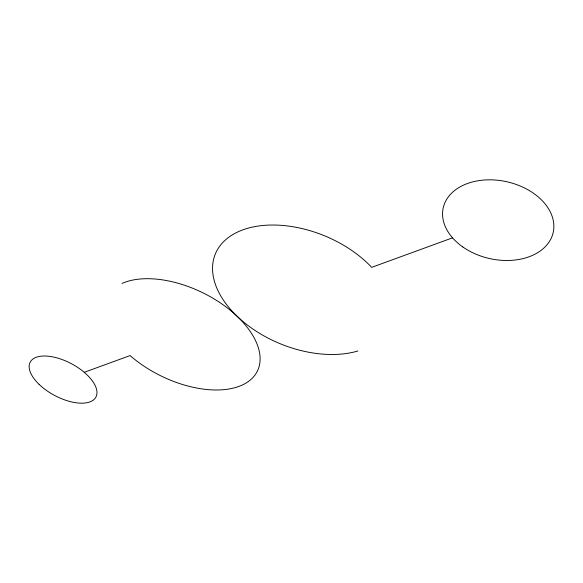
<?xml version="1.0" encoding="UTF-8"?>
<svg xmlns="http://www.w3.org/2000/svg" width="583" height="583" viewBox="0 0 583 583"><rect width="100%" height="100%" fill="white"/><g stroke="black" fill="none" stroke-linecap="round" stroke-linejoin="round"><path stroke-width="0.87" d="M84.265 372.304L130.111 355.564A83.988 46.531 25.9 0 0 240.961 385.603A83.988 46.531 25.9 0 0 232.741 312.328A83.988 46.531 25.9 0 0 122.022 283.425M452.546 237.835L371.684 267.357A94.089 58.344 22.3 0 0 245.771 228.857A94.089 58.344 22.3 0 0 232.216 311.271A94.089 58.344 22.3 0 0 357.933 350.981M39.148 384.416A37.203 17.956 28 0 0 95.86 397.161A37.203 17.956 28 0 0 54.212 357.197A37.203 17.956 28 0 0 39.148 384.416M462.844 246.973A56.34 39.36 12.6 0 0 553.107 232.85A56.34 39.36 12.6 0 0 478.687 180.657A56.34 39.36 12.6 0 0 462.844 246.973"/></g></svg>
